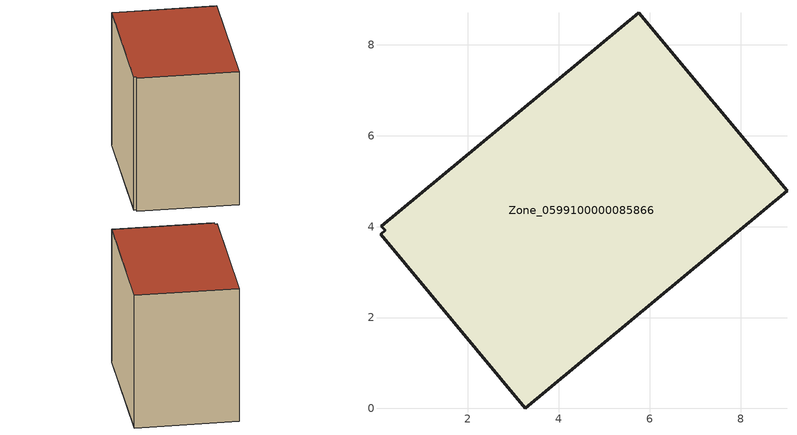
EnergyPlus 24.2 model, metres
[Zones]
Zone_0599100000085866
 floor ground (C_G): 9.02,4.79 3.26,0 0.08,3.84 0.18,3.92 0.1,4.01 5.76,8.71 z0
 wall outside (C_F): 9.02,4.79 5.76,8.71 0.1,4.01 0.18,3.92 0.08,3.84 3.26,0 9.02,4.79 z0:7.05
 roof outside (C_R): 3.26,0 9.02,4.79 5.76,8.71 0.1,4.01 0.18,3.92 0.08,3.84 z7.05
[BUILDING]
Pand.0599100000085866: North Axis=0; Terrain=City; Loads Convergence Tolerance Value=0.04; Temperature Convergence Tolerance Value=0.4; Solar Distribution=FullExterior; Maximum Number of Warmup Days=25; Minimum Number of Warmup Days=1
[Site:Location]
Rotterdam.The.Hague.AP_ZH_NLD Design_Conditions: Latitude=51.96; Longitude=4.45; Time Zone=1; Elevation=-4.5
[SITE:GROUNDTEMPERATURE:BUILDINGSURFACE]
18, 18, 18, 18, 18, 18, 18, 18, 18, 18, 18, 18
[MATERIAL] Thermal Absorptance=0.9; Solar Absorptance=0.7; Visible Absorptance=0.7
Name | Roughness | Thickness | Conductivity | Density | Specific Heat
G.TI.1946 | MediumSmooth | 0.15 | 1 | 540 | 1210
F.TI.1946 | Rough | 0.3 | 0.857143 | 1920 | 840
R.TI.1946 | MediumRough | 0.2 | 0.1 | 1500 | 1000
[CONSTRUCTION]
C_G: G.TI.1946
C_F: F.TI.1946
C_R: R.TI.1946
[ZONE]
Zone_0599100000085866: Type=1; Multiplier=1; Ceiling Height=Autocalculate; Volume=Autocalculate; Floor Area=autocalculate; Part of Total Floor Area=Yes
[ZONEINFILTRATION:DESIGNFLOWRATE]
Infil_Zone_0599100000085866: Zone or ZoneList or Space or SpaceList=Zone_0599100000085866; Schedule=AlwaysOn; Design Flow Rate Calculation Method=Flow/Area; Flow Rate per Floor Area=0.003; Constant Term Coefficient=1; Temperature Term Coefficient=0; Velocity Term Coefficient=0; Velocity Squared Term Coefficient=0
[HVACTEMPLATE:ZONE:IDEALLOADSAIRSYSTEM]
Zone_0599100000085866: Maximum Heating Supply Air Temperature=50; Minimum Cooling Supply Air Temperature=13; Maximum Heating Supply Air Humidity Ratio=0.0156; Minimum Cooling Supply Air Humidity Ratio=0.0077; Heating Limit=NoLimit; Cooling Limit=NoLimit; Dehumidification Control Type=ConstantSensibleHeatRatio; Cooling Sensible Heat Ratio=0.7; Dehumidification Setpoint=60; Humidification Control Type=None; Humidification Setpoint=30; Outdoor Air Method=None; Outdoor Air Flow Rate per Person=0.00944; Outdoor Air Flow Rate per Zone Floor Area=0; Outdoor Air Flow Rate per Zone=0; Demand Controlled Ventilation Type=None; Outdoor Air Economizer Type=NoEconomizer; Heat Recovery Type=None; Sensible Heat Recovery Effectiveness=0.7; Latent Heat Recovery Effectiveness=0.65
[ZONECONTROL:THERMOSTAT]
ThermostatControl_Zone_0599100000085866: Zone or ZoneList=Zone_0599100000085866; Control Type Schedule=DualSetpointControlType; Control 1=Thermostat_Zone_0599100000085866; Temperature Difference Between Cutout And Setpoint=0
[THERMOSTATSETPOINT:DUALSETPOINT]
Thermostat_Zone_0599100000085866: Heating Setpoint Temperature Schedule=HeatingSetpoint_Zone_0599100000085866; Cooling Setpoint Temperature Schedule=CoolingSetpoint_Zone_0599100000085866
[SCHEDULE:COMPACT]
HeatingSetpoint_Zone_0599100000085866: Through: 12/31, For: AllDays, Until: 24:00, 21
CoolingSetpoint_Zone_0599100000085866: Through: 12/31, For: AllDays, Until: 24:00, 24
DualSetpointControlType: Through: 12/31, For: AllDays, Until: 24:00, 4
AlwaysOn: Through: 12/31, For: AllDays, Until: 24:00, 1
